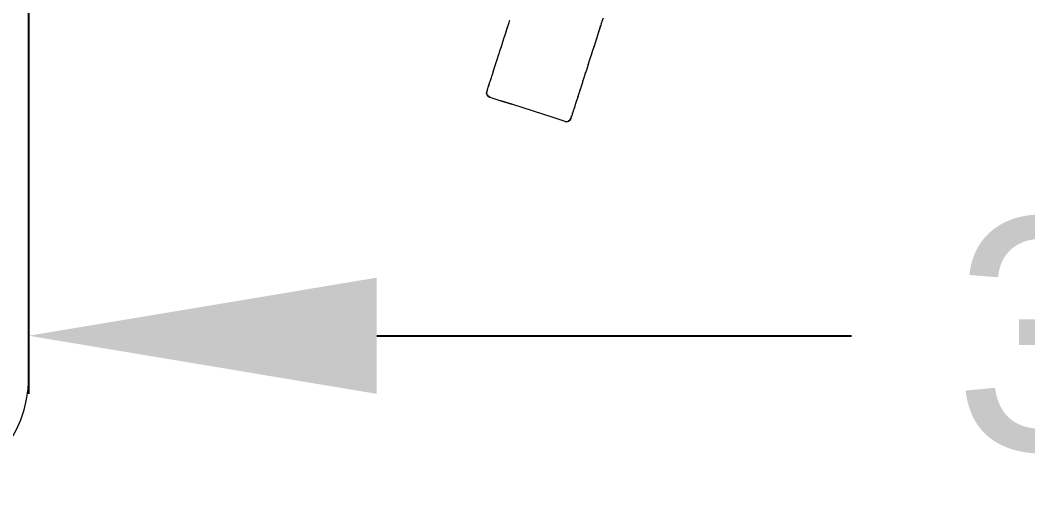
# Model space of a CAD drawing. Header units: inches. Extents: x 14 to 610, y 9 to 600.
# Drawn here: x 436.74 to 454.11, y 115.64 to 123.76 of the extents above; entities that cross this region are included whole.
import ezdxf
from ezdxf.enums import TextEntityAlignment as Align

# ---------------------------------------------------------------- set-up
doc = ezdxf.new("R2010")
doc.units = ezdxf.units.IN
doc.header["$MEASUREMENT"] = 0
doc.layers.add('A-FURN', color=7, linetype='Continuous')
doc.styles.get("Standard").update_dxf_attribs({"font": 'arial.ttf'})
doc.dimstyles.new("Jon's Style", dxfattribs={"dimscale": 0, "dimtxt": 4, "dimasz": 6, "dimexe": 1, "dimexo": 2, "dimgap": 2, "dimtad": 0, "dimtih": 1, "dimtoh": 1, "dimdec": 4, "dimzin": 3, "dimdsep": 46, "dimlunit": 4, "dimtxsty": 'Standard', "dimcen": 0.09, "dimadec": 0, "dimazin": 0, "dimtfac": 1, "dimtdec": 4, "dimtofl": 0, "dimtmove": 0, "dimatfit": 3, "dimfxl": 1, "dimtolj": 1, "dimtzin": 0, "dimarcsym": 0})

# ---------------------------------------------------------------- blocks, each defined once
blk = doc.blocks.new('P_5CLT120HW')
at = {"layer": 'A-FURN', "color": 5, "lineweight": 0}
blk.add_line((59.063, -18.86), (59.063, 18.86), dxfattribs=at)
blk.add_arc((57.095, -18.86), 1.969, 275.3671, 0, dxfattribs=at)
at = {"layer": 'A-FURN', "color": 5}
blk.add_attdef('CAPTG', (2571.864, 5020.467, -57.068), '', height=1, dxfattribs=at)
at = {"layer": 'A-FURN', "color": 5, "flags": 1}
for tag in ['CAPPN', 'CAPPD', 'CAPMG', 'CAPMC', 'CAPGC', 'CAPALIAS1', 'CAPALIAS2', 'CAPALIAS3', 'CAPBLDG', 'CAPFLOOR', 'CAPDEPT', 'CAPPERSON', 'CAPPL', 'CAPQT', 'CAPDH']:
    blk.add_attdef(tag, (0, 0), '', height=0.001, dxfattribs=at)
blk = doc.blocks.new('*D51')
at = {"layer": 'A-FURN', "color": 0, "lineweight": -2, "transparency": 16777216}
for p, q in [((436.887, 134.464), (436.887, 117.33)), ((479.879, 134.464), (479.879, 117.33)), ((442.887, 118.33), (451.068, 118.33)), ((473.879, 118.33), (465.698, 118.33))]:
    blk.add_line(p, q, dxfattribs=at)
at = {"layer": 'A-FURN', "color": 0, "transparency": 16777216}
for points in [[(442.887, 119.33), (442.887, 117.33), (436.887, 118.33)], [(473.879, 119.33), (473.879, 117.33), (479.879, 118.33)]]:
    blk.add_solid(points, dxfattribs=at)
at = {"layer": 'Defpoints', "color": 0, "transparency": 16777216}
for p in [(436.887, 136.464), (479.879, 136.464), (479.879, 118.33)]:
    blk.add_point(p, dxfattribs=at)
at = {"layer": 'A-FURN', "color": 0, "transparency": 16777216, "insert": (458.383, 118.33), "char_height": 4, "attachment_point": 5}
blk.add_mtext('\\A1;3\'-7"', dxfattribs=at)
blk = doc.blocks.new('P_5CS702BK')
at = {"layer": 'A-FURN', "color": 0, "linetype": 'Continuous', "lineweight": 0}
for p, q in [((12.669, 9.899), (12.727, 9.88)), ((12.727, 9.88), (12.746, 9.874)), ((12.753, 9.872), (12.746, 9.874)), ((12.763, 9.869), (12.753, 9.872)), ((12.763, 9.869), (12.79, 9.86)), ((12.79, 9.86), (12.856, 9.839)), ((12.878, 9.831), (12.79, 9.86)), ((12.856, 9.839), (12.872, 9.833)), ((12.878, 9.831), (12.872, 9.833)), ((12.889, 9.828), (12.878, 9.831)), ((12.889, 9.828), (12.925, 9.816)), ((12.925, 9.816), (12.997, 9.793)), ((12.997, 9.793), (13.009, 9.789)), ((13.015, 9.787), (13.009, 9.789)), ((13.025, 9.784), (13.015, 9.787)), ((13.025, 9.784), (13.072, 9.769)), ((13.072, 9.769), (13.148, 9.744)), ((13.148, 9.744), (13.226, 9.719)), ((13.159, 9.741), (13.156, 9.742)), ((13.167, 9.738), (13.159, 9.741)), ((13.226, 9.719), (13.305, 9.694)), ((13.305, 9.694), (13.308, 9.693)), ((13.309, 9.693), (13.308, 9.693)), ((13.313, 9.691), (13.309, 9.693)), ((13.313, 9.691), (13.385, 9.668)), ((13.385, 9.668), (13.457, 9.645)), ((13.46, 9.644), (13.457, 9.645)), ((13.462, 9.643), (13.46, 9.644)), ((13.462, 9.643), (13.464, 9.643)), ((13.464, 9.643), (13.543, 9.617)), ((13.543, 9.617), (13.61, 9.596)), ((13.61, 9.596), (13.602, 9.598)), ((13.613, 9.595), (13.61, 9.596)), ((13.613, 9.595), (13.621, 9.592)), ((13.621, 9.592), (13.697, 9.567)), ((13.697, 9.567), (13.744, 9.552)), ((13.754, 9.549), (13.744, 9.552)), ((13.76, 9.547), (13.754, 9.549)), ((13.76, 9.547), (13.772, 9.543)), ((13.772, 9.543), (13.844, 9.52)), ((13.844, 9.52), (13.881, 9.508)), ((13.891, 9.505), (13.881, 9.508)), ((13.897, 9.503), (13.891, 9.505)), ((13.897, 9.503), (13.913, 9.498)), ((13.913, 9.498), (13.98, 9.477)), ((13.98, 9.477), (14.042, 9.456)), ((14.016, 9.465), (14.007, 9.468)), ((14.023, 9.463), (14.016, 9.465)), ((14.042, 9.456), (14.1, 9.438)), ((14.1, 9.438), (14.127, 9.429)), ((14.127, 9.429), (14.119, 9.432)), ((14.133, 9.427), (14.127, 9.429)), ((14.133, 9.427), (14.154, 9.42)), ((14.154, 9.42), (14.204, 9.404)), ((14.204, 9.404), (14.221, 9.399)), ((14.221, 9.399), (14.215, 9.401)), ((14.227, 9.397), (14.221, 9.399)), ((14.227, 9.397), (14.248, 9.39)), ((14.248, 9.39), (14.287, 9.378)), ((14.287, 9.378), (14.293, 9.376)), ((14.297, 9.374), (14.293, 9.376)), ((14.296, 9.375), (14.297, 9.374)), ((14.301, 9.373), (14.297, 9.374)), ((14.301, 9.373), (14.32, 9.367)), ((14.32, 9.367), (14.347, 9.358)), ((14.347, 9.358), (14.35, 9.357)), ((14.352, 9.357), (14.35, 9.357)), ((14.354, 9.356), (14.352, 9.357)), ((14.354, 9.356), (14.369, 9.351)), ((14.369, 9.351), (14.384, 9.346)), ((14.384, 9.346), (14.386, 9.346)), ((14.386, 9.346), (14.385, 9.346)), ((14.446, 9.247), (14.385, 9.057)), ((14.386, 9.346), (14.394, 9.343)), ((14.386, 9.346), (14.386, 9.346)), ((14.394, 9.343), (14.397, 9.342)), ((14.397, 9.342), (14.423, 9.328)), ((14.423, 9.328), (14.397, 9.342)), ((14.423, 9.328), (14.441, 9.305)), ((14.441, 9.305), (14.423, 9.328)), ((14.441, 9.305), (14.449, 9.276)), ((14.449, 9.276), (14.441, 9.305)), ((14.449, 9.276), (14.446, 9.247)), ((14.446, 9.247), (14.449, 9.276)), ((14.385, 9.057), (14.149, 8.325)), ((12.76, 8.273), (12.702, 8.292)), ((12.843, 8.247), (12.76, 8.273)), ((12.839, 8.248), (12.76, 8.273)), ((12.919, 8.222), (12.839, 8.248)), ((12.919, 8.222), (12.843, 8.247)), ((12.991, 8.199), (12.919, 8.222)), ((12.994, 8.198), (12.991, 8.199)), ((12.994, 8.198), (12.994, 8.198)), ((12.996, 8.197), (12.994, 8.198)), ((12.998, 8.197), (12.996, 8.197)), ((13.077, 8.171), (12.998, 8.197)), ((13.136, 8.152), (13.077, 8.171)), ((14.088, 8.135), (14.149, 8.325)), ((14.149, 8.325), (14.088, 8.135)), ((13.144, 8.15), (13.136, 8.152)), ((13.148, 8.148), (13.144, 8.15)), ((13.155, 8.146), (13.148, 8.148)), ((13.232, 8.121), (13.155, 8.146)), ((13.279, 8.106), (13.232, 8.121)), ((13.289, 8.103), (13.279, 8.106)), ((13.294, 8.101), (13.289, 8.103)), ((13.306, 8.097), (13.294, 8.101)), ((13.378, 8.074), (13.306, 8.097)), ((13.415, 8.062), (13.378, 8.074)), ((13.425, 8.059), (13.415, 8.062)), ((13.431, 8.057), (13.425, 8.059)), ((13.448, 8.052), (13.431, 8.057)), ((13.514, 8.031), (13.448, 8.052)), ((13.549, 8.019), (13.514, 8.031)), ((13.55, 8.019), (13.541, 8.022)), ((13.549, 8.019), (13.55, 8.019)), ((13.557, 8.017), (13.55, 8.019)), ((13.576, 8.01), (13.557, 8.017)), ((13.635, 7.992), (13.576, 8.01)), ((13.661, 7.983), (13.635, 7.992)), ((14.027, 7.945), (14.088, 8.135)), ((14.027, 7.945), (14.088, 8.135)), ((13.661, 7.983), (13.653, 7.986)), ((13.668, 7.981), (13.661, 7.983)), ((13.689, 7.974), (13.668, 7.981)), ((13.738, 7.958), (13.689, 7.974)), ((13.75, 7.955), (13.738, 7.958)), ((13.755, 7.953), (13.75, 7.955)), ((13.761, 7.951), (13.755, 7.953)), ((13.782, 7.944), (13.755, 7.953)), ((13.821, 7.932), (13.782, 7.944)), ((13.821, 7.932), (13.831, 7.928)), ((13.831, 7.928), (13.821, 7.932)), ((13.854, 7.921), (13.821, 7.932)), ((13.835, 7.927), (13.831, 7.928)), ((13.882, 7.912), (13.854, 7.921)), ((13.884, 7.911), (13.882, 7.912)), ((13.886, 7.911), (13.884, 7.911)), ((13.886, 7.911), (13.886, 7.911)), ((13.888, 7.91), (13.886, 7.911)), ((13.903, 7.905), (13.888, 7.91)), ((13.919, 7.9), (13.903, 7.905)), ((13.92, 7.9), (13.919, 7.9)), ((13.92, 7.9), (13.919, 7.9)), ((13.92, 7.9), (13.92, 7.9)), ((13.928, 7.897), (13.92, 7.9)), ((13.931, 7.896), (13.928, 7.897)), ((13.931, 7.896), (13.961, 7.893)), ((13.961, 7.893), (13.931, 7.896)), ((13.961, 7.893), (13.989, 7.901)), ((13.989, 7.901), (13.961, 7.893)), ((13.989, 7.901), (14.012, 7.919)), ((14.012, 7.919), (13.989, 7.901)), ((14.012, 7.919), (14.027, 7.945)), ((14.027, 7.945), (14.012, 7.919))]:
    blk.add_line(p, q, dxfattribs=at)
at = {"layer": 'A-FURN'}
blk.add_attdef('CAPTG', text='', height=7, dxfattribs=at).set_placement((-1, -3.819), align=Align.CENTER)
at = {"layer": 'A-FURN', "flags": 1}
for tag in ['CAPPN', 'CAPPD', 'CAPMG', 'CAPMC', 'CAPGC', 'CAPALIAS1', 'CAPALIAS2', 'CAPALIAS3', 'CAPBLDG', 'CAPFLOOR', 'CAPDEPT', 'CAPPERSON', 'CAPPL', 'CAPQT', 'CAPDH']:
    blk.add_attdef(tag, (0, 0), '', height=0.001, dxfattribs=at)

msp = doc.modelspace()

# ---------------------------------------------------------------- block references
at = {"layer": 'A-FURN'}
msp.add_blockref('P_5CLT120HW', (377.82416, 136.46381), dxfattribs=at)
at = {"layer": 'A-FURN', "rotation": 270}
msp.add_blockref('P_5CS702BK', (436.88718, 136.46382), dxfattribs=at)

# ---------------------------------------------------------------- dimensions: what is measured, and where the dimension line sits
at = {"layer": 'A-FURN'}
dim = msp.add_linear_dim(base=(479.87868, 118.3305), p1=(436.88718, 136.46382), p2=(479.87868, 136.46381), angle=359.999983, dimstyle="Jon's Style", override={"dimscale": 1}, dxfattribs=at)
dim.commit()
dim.dimension.update_dxf_attribs({"geometry": '*D51', "text_midpoint": (458.38293, 118.3305), "dimtype": 161})

doc.saveas('drawing.dxf')
